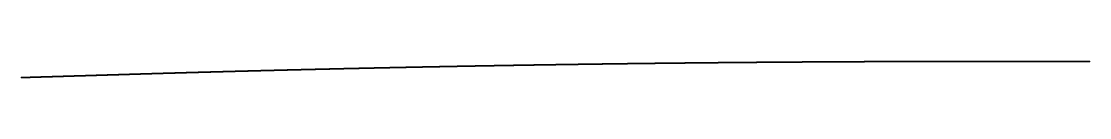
# Model space of a CAD drawing. Header units: metres. Extents: x 0 to 360, y -1 to 0.
# Drawn here: x 0 to 22.5, y 0 to 0.34 of the extents above; entities that cross this region are included whole.
import ezdxf

# ---------------------------------------------------------------- set-up
doc = ezdxf.new("R2010")
doc.units = ezdxf.units.M

msp = doc.modelspace()

# ---------------------------------------------------------------- linework, layer by layer
for p in [(8.574, 0.225), (8.584, 0.225), (8.594, 0.225), (8.604, 0.226), (8.614, 0.226), (8.624, 0.226), (8.634, 0.226), (8.644, 0.226), (8.654, 0.227), (8.664, 0.227), (8.674, 0.227), (8.684, 0.227), (8.694, 0.227), (8.704, 0.228), (8.714, 0.228), (8.724, 0.228), (8.734, 0.228), (8.744, 0.228), (8.754, 0.229), (8.764, 0.229), (8.774, 0.229), (8.784, 0.229), (8.794, 0.229), (8.804, 0.229), (8.814, 0.23), (8.824, 0.23), (8.834, 0.23), (8.844, 0.23), (8.854, 0.23), (8.864, 0.231), (8.874, 0.231), (8.884, 0.231), (8.894, 0.231), (8.904, 0.231), (8.914, 0.232), (8.924, 0.232), (8.934, 0.232), (8.944, 0.232), (8.954, 0.232), (8.964, 0.233), (8.974, 0.233), (8.984, 0.233), (8.994, 0.233), (9.004, 0.233), (9.014, 0.233), (9.024, 0.234), (9.034, 0.234), (9.044, 0.234), (9.054, 0.234), (9.064, 0.234), (9.074, 0.235), (9.084, 0.235), (9.094, 0.235), (9.104, 0.235), (9.114, 0.235), (9.124, 0.236), (9.134, 0.236), (9.144, 0.236), (9.154, 0.236), (9.164, 0.236), (9.174, 0.236), (9.184, 0.237), (9.194, 0.237), (9.204, 0.237), (9.214, 0.237), (9.224, 0.237), (9.234, 0.238), (9.244, 0.238), (9.254, 0.238), (9.264, 0.238), (9.274, 0.238), (9.284, 0.238), (9.294, 0.239), (9.304, 0.239), (9.314, 0.239), (9.324, 0.239), (9.334, 0.239), (9.344, 0.24), (9.354, 0.24), (9.364, 0.24), (9.374, 0.24), (9.384, 0.24), (9.393, 0.24), (9.403, 0.241), (9.413, 0.241), (9.423, 0.241), (9.433, 0.241), (9.443, 0.241), (9.453, 0.242), (9.463, 0.242), (9.473, 0.242), (9.483, 0.242), (9.493, 0.242), (9.503, 0.242), (9.513, 0.243), (9.523, 0.243), (9.533, 0.243), (9.543, 0.243), (9.553, 0.243), (9.563, 0.244), (9.573, 0.244), (9.583, 0.244), (9.593, 0.244), (9.603, 0.244), (9.613, 0.244), (9.623, 0.245), (9.633, 0.245), (9.643, 0.245), (9.653, 0.245), (9.663, 0.245), (9.673, 0.246), (9.683, 0.246), (9.693, 0.246), (9.703, 0.246), (9.713, 0.246), (9.723, 0.246), (9.733, 0.247), (9.743, 0.247), (9.753, 0.247), (9.763, 0.247), (9.773, 0.247), (9.783, 0.247), (9.793, 0.248), (9.803, 0.248), (9.813, 0.248), (9.823, 0.248), (9.833, 0.248), (9.843, 0.249), (9.853, 0.249), (9.863, 0.249), (9.873, 0.249), (9.883, 0.249), (9.893, 0.249), (9.903, 0.25), (9.913, 0.25), (9.923, 0.25), (9.933, 0.25), (9.943, 0.25), (9.953, 0.25), (9.963, 0.251), (9.973, 0.251), (9.983, 0.251), (9.993, 0.251), (10.003, 0.251), (10.013, 0.251), (10.023, 0.252), (10.033, 0.252), (10.043, 0.252), (10.053, 0.252), (10.063, 0.252), (10.073, 0.252), (10.083, 0.253), (10.093, 0.253), (10.103, 0.253), (10.113, 0.253), (10.123, 0.253), (10.133, 0.254), (10.143, 0.254), (10.153, 0.254), (10.163, 0.254), (10.173, 0.254), (10.183, 0.254), (10.193, 0.255), (10.203, 0.255), (10.213, 0.255), (10.223, 0.255), (10.233, 0.255), (10.243, 0.255), (10.253, 0.256), (10.263, 0.256), (10.273, 0.256), (10.283, 0.256), (10.293, 0.256), (10.303, 0.256), (10.313, 0.257), (10.323, 0.257), (10.333, 0.257), (10.343, 0.257), (10.353, 0.257), (10.363, 0.257), (10.373, 0.258), (10.383, 0.258), (10.393, 0.258), (10.403, 0.258), (10.413, 0.258), (10.423, 0.258), (10.433, 0.259), (10.443, 0.259), (10.453, 0.259), (10.463, 0.259), (10.473, 0.259), (10.483, 0.259), (10.493, 0.26), (10.503, 0.26), (10.513, 0.26), (10.523, 0.26), (10.533, 0.26), (10.543, 0.26), (10.553, 0.26), (10.563, 0.261), (10.573, 0.261), (10.583, 0.261), (10.593, 0.261), (10.603, 0.261), (10.613, 0.261), (10.623, 0.262), (10.633, 0.262), (10.643, 0.262), (10.653, 0.262), (10.663, 0.262), (10.672, 0.262), (10.682, 0.263), (10.692, 0.263), (10.702, 0.263), (10.712, 0.263), (10.722, 0.263), (10.732, 0.263), (10.742, 0.264), (10.752, 0.264), (10.762, 0.264), (10.772, 0.264), (10.782, 0.264), (10.792, 0.264), (10.802, 0.265), (10.812, 0.265), (10.822, 0.265), (10.832, 0.265), (10.842, 0.265), (10.852, 0.265), (10.862, 0.265), (10.872, 0.266), (10.882, 0.266), (10.892, 0.266), (10.902, 0.266), (10.912, 0.266), (10.922, 0.266), (10.932, 0.267), (10.942, 0.267), (10.952, 0.267), (10.962, 0.267), (10.972, 0.267), (10.982, 0.267), (10.992, 0.267), (11.002, 0.268), (11.012, 0.268), (11.022, 0.268), (11.032, 0.268), (11.042, 0.268), (11.052, 0.268), (11.062, 0.269), (11.072, 0.269), (11.082, 0.269), (11.092, 0.269), (11.102, 0.269), (11.112, 0.269), (11.122, 0.269), (11.132, 0.27), (11.142, 0.27), (11.152, 0.27), (11.162, 0.27), (11.172, 0.27), (11.182, 0.27), (11.192, 0.271), (11.202, 0.271), (11.212, 0.271), (11.222, 0.271), (11.232, 0.271), (11.242, 0.271), (11.252, 0.271), (11.262, 0.272), (11.272, 0.272), (11.282, 0.272), (11.292, 0.272), (11.302, 0.272), (11.312, 0.272), (11.322, 0.273), (11.332, 0.273), (11.342, 0.273), (11.352, 0.273), (11.362, 0.273), (11.372, 0.273), (11.382, 0.273), (11.392, 0.274), (11.402, 0.274), (11.412, 0.274), (11.422, 0.274), (11.432, 0.274), (11.442, 0.274), (11.452, 0.274), (11.462, 0.275), (11.472, 0.275), (11.482, 0.275), (11.492, 0.275), (11.502, 0.275), (11.512, 0.275), (11.522, 0.275), (11.532, 0.276), (11.542, 0.276), (11.552, 0.276), (11.562, 0.276), (11.572, 0.276), (11.582, 0.276), (11.592, 0.277), (11.602, 0.277), (11.612, 0.277), (11.622, 0.277), (11.632, 0.277), (11.642, 0.277), (11.652, 0.277), (11.662, 0.278), (11.672, 0.278), (11.682, 0.278), (11.692, 0.278), (11.702, 0.278), (11.712, 0.278), (11.722, 0.278), (11.732, 0.279), (11.742, 0.279), (11.752, 0.279), (11.762, 0.279), (11.772, 0.279), (11.782, 0.279), (11.792, 0.279), (11.802, 0.28), (11.812, 0.28), (11.822, 0.28), (11.832, 0.28), (11.842, 0.28), (11.852, 0.28), (11.862, 0.28), (11.872, 0.281), (11.882, 0.281), (11.892, 0.281), (11.902, 0.281), (11.912, 0.281), (11.922, 0.281), (11.932, 0.281), (11.942, 0.282), (11.952, 0.282), (11.962, 0.282), (11.972, 0.282), (11.982, 0.282), (11.992, 0.282), (12.002, 0.282), (12.012, 0.282), (12.022, 0.283), (12.032, 0.283), (12.042, 0.283), (12.052, 0.283), (12.062, 0.283), (12.072, 0.283), (12.082, 0.283), (12.092, 0.284), (12.102, 0.284), (12.112, 0.284), (12.122, 0.284), (12.132, 0.284), (12.142, 0.284), (12.152, 0.284), (12.162, 0.285), (12.172, 0.285), (12.182, 0.285), (12.192, 0.285), (12.202, 0.285), (12.212, 0.285), (12.222, 0.285), (12.232, 0.285), (12.242, 0.286), (12.252, 0.286), (12.262, 0.286), (12.271, 0.286), (12.281, 0.286), (12.291, 0.286), (12.301, 0.286), (12.311, 0.287), (12.321, 0.287), (12.331, 0.287), (12.341, 0.287), (12.351, 0.287), (12.361, 0.287), (12.371, 0.287), (12.381, 0.287), (12.391, 0.288), (12.401, 0.288), (12.411, 0.288), (12.421, 0.288), (12.431, 0.288), (12.441, 0.288), (12.451, 0.288), (12.461, 0.289), (12.471, 0.289), (12.481, 0.289), (12.491, 0.289), (12.501, 0.289), (12.511, 0.289), (12.521, 0.289), (12.531, 0.289), (12.541, 0.29), (12.551, 0.29), (12.561, 0.29), (12.571, 0.29), (12.581, 0.29), (12.591, 0.29), (12.601, 0.29), (12.611, 0.29), (12.621, 0.291), (12.631, 0.291), (12.641, 0.291), (12.651, 0.291), (12.661, 0.291), (12.671, 0.291), (12.681, 0.291), (12.691, 0.292), (12.701, 0.292), (12.711, 0.292), (12.721, 0.292), (12.731, 0.292), (12.741, 0.292), (12.751, 0.292), (12.761, 0.292), (12.771, 0.293), (12.781, 0.293), (12.791, 0.293), (12.801, 0.293), (12.811, 0.293), (12.821, 0.293), (12.831, 0.293), (12.841, 0.293), (12.851, 0.294), (12.861, 0.294), (12.871, 0.294), (12.881, 0.294), (12.891, 0.294), (12.901, 0.294), (12.911, 0.294), (12.921, 0.294), (12.931, 0.295), (12.941, 0.295), (12.951, 0.295), (12.961, 0.295), (12.971, 0.295), (12.981, 0.295), (12.991, 0.295), (13.001, 0.295), (13.011, 0.295), (13.021, 0.296), (13.031, 0.296), (13.041, 0.296), (13.051, 0.296), (13.061, 0.296), (13.071, 0.296), (13.081, 0.296), (13.091, 0.296), (13.101, 0.297), (13.111, 0.297), (13.121, 0.297), (13.131, 0.297), (13.141, 0.297), (13.151, 0.297), (13.161, 0.297), (13.171, 0.297), (13.181, 0.298), (13.191, 0.298), (13.201, 0.298), (13.211, 0.298), (13.221, 0.298), (13.231, 0.298), (13.241, 0.298), (13.251, 0.298), (13.261, 0.298), (13.271, 0.299), (13.281, 0.299), (13.291, 0.299), (13.301, 0.299), (13.311, 0.299), (13.321, 0.299), (13.331, 0.299), (13.341, 0.299), (13.351, 0.3), (13.361, 0.3), (13.371, 0.3), (13.381, 0.3), (13.391, 0.3), (13.401, 0.3), (13.411, 0.3), (13.421, 0.3), (13.431, 0.3), (13.441, 0.301), (13.451, 0.301), (13.461, 0.301), (13.471, 0.301), (13.481, 0.301), (13.491, 0.301), (13.501, 0.301), (13.511, 0.301), (13.521, 0.301), (13.531, 0.302), (13.541, 0.302), (13.551, 0.302), (13.561, 0.302), (13.571, 0.302), (13.581, 0.302), (13.591, 0.302), (13.601, 0.302), (13.611, 0.302), (13.621, 0.303), (13.631, 0.303), (13.641, 0.303), (13.651, 0.303), (13.661, 0.303), (13.671, 0.303), (13.681, 0.303), (13.691, 0.303), (13.701, 0.303), (13.711, 0.304), (13.721, 0.304), (13.731, 0.304), (13.741, 0.304), (13.751, 0.304), (13.761, 0.304), (13.771, 0.304), (13.781, 0.304), (13.791, 0.304), (13.801, 0.305), (13.811, 0.305), (13.821, 0.305), (13.831, 0.305), (13.841, 0.305), (13.851, 0.305), (13.861, 0.305), (13.871, 0.305), (13.881, 0.305), (13.891, 0.306), (13.901, 0.306), (13.911, 0.306), (13.921, 0.306), (13.931, 0.306), (13.941, 0.306), (13.951, 0.306), (13.961, 0.306), (13.971, 0.306), (13.981, 0.307), (13.991, 0.307), (14.001, 0.307), (14.011, 0.307), (14.021, 0.307), (14.031, 0.307), (14.041, 0.307), (14.051, 0.307), (14.061, 0.307), (14.071, 0.307), (14.081, 0.308), (14.091, 0.308), (14.101, 0.308), (14.111, 0.308), (14.121, 0.308), (14.131, 0.308), (14.141, 0.308), (14.151, 0.308), (14.161, 0.308), (14.171, 0.308), (14.181, 0.309), (14.191, 0.309), (14.201, 0.309), (14.211, 0.309), (14.221, 0.309), (14.231, 0.309), (14.241, 0.309), (14.251, 0.309), (14.261, 0.309), (14.271, 0.31), (14.281, 0.31), (14.291, 0.31), (14.301, 0.31), (14.311, 0.31), (14.321, 0.31), (14.331, 0.31), (14.341, 0.31), (14.351, 0.31), (14.361, 0.31), (14.371, 0.311), (14.381, 0.311), (14.391, 0.311), (14.401, 0.311), (14.411, 0.311), (14.421, 0.311), (14.43, 0.311), (14.44, 0.311), (14.45, 0.311), (14.46, 0.311), (14.47, 0.311), (14.48, 0.312), (14.49, 0.312), (14.5, 0.312), (14.51, 0.312), (14.52, 0.312), (14.53, 0.312), (14.54, 0.312), (14.55, 0.312), (14.56, 0.312), (14.57, 0.312), (14.58, 0.313), (14.59, 0.313), (14.6, 0.313), (14.61, 0.313), (14.62, 0.313), (14.63, 0.313), (14.64, 0.313), (14.65, 0.313), (14.66, 0.313), (14.67, 0.313), (14.68, 0.314), (14.69, 0.314), (14.7, 0.314), (14.71, 0.314), (14.72, 0.314), (14.73, 0.314), (14.74, 0.314), (14.75, 0.314), (14.76, 0.314), (14.77, 0.314), (14.78, 0.314), (14.79, 0.315), (14.8, 0.315), (14.81, 0.315), (14.82, 0.315), (14.83, 0.315), (14.84, 0.315), (14.85, 0.315), (14.86, 0.315), (14.87, 0.315), (14.88, 0.315), (14.89, 0.315), (14.9, 0.316), (14.91, 0.316), (14.92, 0.316), (14.93, 0.316), (14.94, 0.316), (14.95, 0.316), (14.96, 0.316), (14.97, 0.316), (14.98, 0.316), (14.99, 0.316), (15, 0.316), (15.01, 0.317), (15.02, 0.317), (15.03, 0.317), (15.04, 0.317), (15.05, 0.317), (15.06, 0.317), (15.07, 0.317), (15.08, 0.317), (15.09, 0.317), (15.1, 0.317), (15.11, 0.317), (15.12, 0.317), (15.13, 0.318), (15.14, 0.318), (15.15, 0.318), (15.16, 0.318), (15.17, 0.318), (15.18, 0.318), (15.19, 0.318), (15.2, 0.318), (15.21, 0.318), (15.22, 0.318), (15.23, 0.318), (15.24, 0.319), (15.25, 0.319), (15.26, 0.319), (15.27, 0.319), (15.28, 0.319), (15.29, 0.319), (15.3, 0.319), (15.31, 0.319), (15.32, 0.319), (15.33, 0.319), (15.34, 0.319), (15.35, 0.319), (15.36, 0.32), (15.37, 0.32), (15.38, 0.32), (15.39, 0.32), (15.4, 0.32), (15.41, 0.32), (15.42, 0.32), (15.43, 0.32), (15.44, 0.32), (15.45, 0.32), (15.46, 0.32), (15.47, 0.32), (15.48, 0.32), (15.49, 0.321), (15.5, 0.321), (15.51, 0.321), (15.52, 0.321), (15.53, 0.321), (15.54, 0.321), (15.55, 0.321), (15.56, 0.321), (15.57, 0.321), (15.58, 0.321), (15.59, 0.321), (15.6, 0.321), (15.61, 0.322), (15.62, 0.322), (15.63, 0.322), (15.64, 0.322), (15.65, 0.322), (15.66, 0.322), (15.67, 0.322), (15.68, 0.322), (15.69, 0.322), (15.7, 0.322), (15.71, 0.322), (15.72, 0.322), (15.73, 0.322), (15.74, 0.323), (15.75, 0.323), (15.76, 0.323), (15.77, 0.323), (15.78, 0.323), (15.79, 0.323), (15.8, 0.323), (15.81, 0.323), (15.82, 0.323), (15.83, 0.323), (15.84, 0.323), (15.85, 0.323), (15.86, 0.323), (15.87, 0.324), (15.88, 0.324), (15.89, 0.324), (15.9, 0.324), (15.91, 0.324), (15.92, 0.324), (15.93, 0.324), (15.94, 0.324), (15.95, 0.324), (15.96, 0.324), (15.97, 0.324), (15.98, 0.324), (15.99, 0.324), (16, 0.324), (16.01, 0.325), (16.02, 0.325), (16.03, 0.325), (16.04, 0.325), (16.05, 0.325), (16.06, 0.325), (16.07, 0.325), (16.08, 0.325), (16.09, 0.325), (16.1, 0.325), (16.11, 0.325), (16.12, 0.325), (16.13, 0.325), (16.14, 0.325), (16.15, 0.326), (16.16, 0.326), (16.17, 0.326), (16.18, 0.326), (16.19, 0.326), (16.2, 0.326), (16.21, 0.326), (16.22, 0.326), (16.23, 0.326), (16.24, 0.326), (16.25, 0.326), (16.26, 0.326), (16.27, 0.326), (16.28, 0.326), (16.29, 0.326), (16.3, 0.327), (16.31, 0.327), (16.32, 0.327), (16.33, 0.327), (16.34, 0.327), (16.35, 0.327), (16.36, 0.327), (16.37, 0.327), (16.38, 0.327), (16.39, 0.327), (16.4, 0.327), (16.41, 0.327), (16.42, 0.327), (16.43, 0.327), (16.44, 0.327), (16.45, 0.328), (16.46, 0.328), (16.47, 0.328), (16.48, 0.328), (16.49, 0.328), (16.5, 0.328), (16.51, 0.328), (16.52, 0.328), (16.53, 0.328), (16.54, 0.328), (16.55, 0.328), (16.56, 0.328), (16.57, 0.328), (16.58, 0.328), (16.59, 0.328), (16.6, 0.328), (16.61, 0.329), (16.62, 0.329), (16.63, 0.329), (16.64, 0.329), (16.65, 0.329), (16.66, 0.329), (16.67, 0.329), (16.68, 0.329), (16.69, 0.329), (16.7, 0.329), (16.71, 0.329), (16.72, 0.329), (16.73, 0.329), (16.74, 0.329), (16.75, 0.329), (16.76, 0.329), (16.77, 0.33), (16.78, 0.33), (16.79, 0.33), (16.8, 0.33), (16.81, 0.33), (16.82, 0.33), (16.83, 0.33), (16.84, 0.33), (16.85, 0.33), (16.86, 0.33), (16.87, 0.33), (16.88, 0.33), (16.89, 0.33), (16.9, 0.33), (16.91, 0.33), (16.92, 0.33), (16.93, 0.33), (16.94, 0.33), (16.95, 0.331), (16.96, 0.331), (16.97, 0.331), (16.98, 0.331), (16.99, 0.331), (17, 0.331), (17.01, 0.331), (17.02, 0.331), (17.03, 0.331), (17.04, 0.331), (17.05, 0.331), (17.06, 0.331), (17.07, 0.331), (17.08, 0.331), (17.09, 0.331), (17.1, 0.331), (17.11, 0.331), (17.12, 0.331), (17.13, 0.332), (17.14, 0.332), (17.15, 0.332), (17.16, 0.332), (17.17, 0.332), (17.18, 0.332), (17.19, 0.332), (17.2, 0.332), (17.21, 0.332), (17.22, 0.332), (17.23, 0.332), (17.24, 0.332), (17.25, 0.332), (17.26, 0.332), (17.27, 0.332), (17.28, 0.332), (17.29, 0.332), (17.3, 0.332), (17.31, 0.332), (17.32, 0.333), (17.33, 0.333), (17.34, 0.333), (17.35, 0.333), (17.36, 0.333), (17.37, 0.333), (17.38, 0.333), (17.39, 0.333), (17.4, 0.333), (17.41, 0.333), (17.42, 0.333), (17.43, 0.333), (17.44, 0.333), (17.45, 0.333), (17.46, 0.333), (17.47, 0.333), (17.48, 0.333), (17.49, 0.333), (17.5, 0.333), (17.51, 0.333), (17.52, 0.333), (17.53, 0.334), (17.54, 0.334), (17.55, 0.334), (17.56, 0.334), (17.57, 0.334), (17.58, 0.334), (17.59, 0.334), (17.6, 0.334), (17.61, 0.334), (17.62, 0.334), (17.63, 0.334), (17.64, 0.334), (17.65, 0.334), (17.66, 0.334), (17.67, 0.334), (17.68, 0.334), (17.69, 0.334), (17.7, 0.334), (17.71, 0.334), (17.72, 0.334), (17.73, 0.334), (17.74, 0.334), (17.75, 0.334), (17.76, 0.335), (17.77, 0.335), (17.78, 0.335), (17.79, 0.335), (17.8, 0.335), (17.81, 0.335), (17.82, 0.335), (17.83, 0.335), (17.84, 0.335), (17.849, 0.335), (17.859, 0.335), (17.869, 0.335), (17.879, 0.335), (17.889, 0.335), (17.899, 0.335), (17.909, 0.335), (17.919, 0.335), (17.929, 0.335), (17.939, 0.335), (17.949, 0.335), (17.959, 0.335), (17.969, 0.335), (17.979, 0.335), (17.989, 0.335), (17.999, 0.336), (18.009, 0.336), (18.019, 0.336), (18.029, 0.336), (18.039, 0.336), (18.049, 0.336), (18.059, 0.336), (18.069, 0.336), (18.079, 0.336), (18.089, 0.336), (18.099, 0.336), (18.109, 0.336), (18.119, 0.336), (18.129, 0.336), (18.139, 0.336), (18.149, 0.336), (18.159, 0.336), (18.169, 0.336), (18.179, 0.336), (18.189, 0.336), (18.199, 0.336), (18.209, 0.336), (18.219, 0.336), (18.229, 0.336), (18.239, 0.336), (18.249, 0.336), (18.259, 0.336), (18.269, 0.336), (18.279, 0.337), (18.289, 0.337), (18.299, 0.337), (18.309, 0.337), (18.319, 0.337), (18.329, 0.337), (18.339, 0.337), (18.349, 0.337), (18.359, 0.337), (18.369, 0.337), (18.379, 0.337), (18.389, 0.337), (18.399, 0.337), (18.409, 0.337), (18.419, 0.337), (18.429, 0.337), (18.439, 0.337), (18.449, 0.337), (18.459, 0.337), (18.469, 0.337), (18.479, 0.337), (18.489, 0.337), (18.499, 0.337), (18.509, 0.337), (18.519, 0.337), (18.529, 0.337), (18.539, 0.337), (18.549, 0.337), (18.559, 0.337), (18.569, 0.337), (18.579, 0.337), (18.589, 0.338), (18.599, 0.338), (18.609, 0.338), (18.619, 0.338), (18.629, 0.338), (18.639, 0.338), (18.649, 0.338), (18.659, 0.338), (18.669, 0.338), (18.679, 0.338), (18.689, 0.338), (18.699, 0.338), (18.709, 0.338), (18.719, 0.338), (18.729, 0.338), (18.739, 0.338), (18.749, 0.338), (18.759, 0.338), (18.769, 0.338), (18.779, 0.338), (18.789, 0.338), (18.799, 0.338), (18.809, 0.338), (18.819, 0.338), (18.829, 0.338), (18.839, 0.338), (18.849, 0.338), (18.859, 0.338), (18.869, 0.338), (18.879, 0.338), (18.889, 0.338), (18.899, 0.338), (18.909, 0.338), (18.919, 0.338), (18.929, 0.338), (18.939, 0.338), (18.949, 0.338), (18.959, 0.338), (18.969, 0.338), (18.979, 0.339), (18.989, 0.339), (18.999, 0.339), (19.009, 0.339), (19.019, 0.339), (19.029, 0.339), (19.039, 0.339), (19.049, 0.339), (19.059, 0.339), (19.069, 0.339), (19.079, 0.339), (19.089, 0.339), (19.099, 0.339), (19.109, 0.339), (19.119, 0.339), (19.129, 0.339), (19.139, 0.339), (19.149, 0.339), (19.159, 0.339), (19.169, 0.339), (19.179, 0.339), (19.189, 0.339), (19.199, 0.339), (19.209, 0.339), (19.219, 0.339), (19.229, 0.339), (19.239, 0.339), (19.249, 0.339), (19.259, 0.339), (19.269, 0.339), (19.279, 0.339), (19.289, 0.339), (19.299, 0.339), (19.309, 0.339), (19.319, 0.339), (19.329, 0.339), (19.339, 0.339), (19.349, 0.339), (19.359, 0.339), (19.369, 0.339), (19.379, 0.339), (19.389, 0.339), (19.399, 0.339), (19.409, 0.339), (19.419, 0.339), (19.429, 0.339), (19.439, 0.339), (19.449, 0.339), (19.459, 0.339), (19.469, 0.339), (19.479, 0.339), (19.489, 0.339), (19.499, 0.339), (19.509, 0.339), (19.519, 0.339), (19.529, 0.339), (19.539, 0.339), (19.549, 0.34), (19.559, 0.34), (19.569, 0.34), (19.579, 0.34), (19.589, 0.34), (19.599, 0.34), (19.609, 0.34), (19.619, 0.34), (19.629, 0.34), (19.639, 0.34), (19.649, 0.34), (19.659, 0.34), (19.669, 0.34), (19.679, 0.34), (19.689, 0.34), (19.699, 0.34), (19.709, 0.34), (19.719, 0.34), (19.729, 0.34), (19.739, 0.34), (19.749, 0.34), (19.759, 0.34), (19.769, 0.34), (19.779, 0.34), (19.789, 0.34), (19.799, 0.34), (19.809, 0.34), (19.819, 0.34), (19.829, 0.34), (19.839, 0.34), (19.849, 0.34), (19.859, 0.34), (19.869, 0.34), (19.879, 0.34), (19.889, 0.34), (19.899, 0.34), (19.909, 0.34), (19.919, 0.34), (19.929, 0.34), (19.939, 0.34), (19.949, 0.34), (19.959, 0.34), (19.969, 0.34), (19.979, 0.34), (19.989, 0.34), (19.999, 0.34), (20.009, 0.34), (20.019, 0.34), (20.029, 0.34), (20.039, 0.34), (20.049, 0.34), (20.059, 0.34), (20.069, 0.34), (20.079, 0.34), (20.089, 0.34), (20.099, 0.34), (20.109, 0.34), (20.119, 0.34), (20.129, 0.34), (20.139, 0.34), (20.149, 0.34), (20.159, 0.34), (20.169, 0.34), (20.179, 0.34), (20.189, 0.34), (20.199, 0.34), (20.209, 0.34), (20.219, 0.34), (20.229, 0.34), (20.239, 0.34), (20.249, 0.34), (20.259, 0.34), (20.269, 0.34), (20.279, 0.34), (20.289, 0.34), (20.299, 0.34), (20.309, 0.34), (20.319, 0.34), (20.319, 0.34), (20.329, 0.34), (20.339, 0.34), (20.349, 0.34), (20.359, 0.34), (20.369, 0.34), (20.379, 0.34), (20.389, 0.34), (20.399, 0.34), (20.409, 0.34), (20.419, 0.34), (20.429, 0.34), (20.439, 0.34), (20.449, 0.34), (20.459, 0.34), (20.469, 0.34), (20.479, 0.34), (20.489, 0.34), (20.499, 0.34), (20.509, 0.34), (20.519, 0.34), (20.529, 0.34), (20.539, 0.34), (20.549, 0.34), (20.559, 0.34), (20.569, 0.34), (20.579, 0.34), (20.589, 0.34), (20.599, 0.34), (20.609, 0.34), (20.619, 0.34), (20.629, 0.34), (20.639, 0.34), (20.649, 0.34), (20.659, 0.34), (20.669, 0.34), (20.679, 0.34), (20.689, 0.34), (20.699, 0.34), (20.709, 0.34), (20.719, 0.34), (20.729, 0.34), (20.739, 0.34), (20.749, 0.34), (20.759, 0.34), (20.769, 0.34), (20.779, 0.34), (20.789, 0.34), (20.799, 0.34), (20.809, 0.34), (20.819, 0.34), (20.829, 0.34), (20.839, 0.34), (20.849, 0.34), (20.859, 0.34), (20.869, 0.34), (20.879, 0.34), (20.889, 0.34), (20.899, 0.34), (20.909, 0.34), (20.919, 0.34), (20.929, 0.34), (20.939, 0.34), (20.949, 0.34), (20.959, 0.34), (20.969, 0.34), (20.979, 0.34), (20.989, 0.34), (20.999, 0.34), (21.009, 0.34), (21.019, 0.34), (21.029, 0.34), (21.039, 0.34), (21.049, 0.34), (21.059, 0.34), (21.069, 0.34), (21.079, 0.34), (21.089, 0.34), (21.099, 0.34), (21.109, 0.34), (21.119, 0.34), (21.129, 0.34), (21.139, 0.34), (21.149, 0.34), (21.159, 0.34), (21.169, 0.34), (21.179, 0.34), (21.189, 0.34), (21.199, 0.34), (21.209, 0.34), (21.219, 0.34), (21.229, 0.34), (21.239, 0.34), (21.249, 0.34), (21.259, 0.34), (21.269, 0.34), (21.279, 0.34), (21.289, 0.34), (21.299, 0.34), (21.309, 0.34), (21.319, 0.34), (21.329, 0.34), (21.339, 0.34), (21.349, 0.34), (21.359, 0.34), (21.369, 0.34), (21.379, 0.34), (21.389, 0.34), (21.399, 0.34), (21.409, 0.34), (21.419, 0.34), (21.429, 0.34), (21.439, 0.34), (21.449, 0.34), (21.459, 0.34), (21.469, 0.34), (21.479, 0.34), (21.489, 0.34), (21.499, 0.34), (21.509, 0.34), (21.519, 0.34), (21.529, 0.34), (21.539, 0.34), (21.549, 0.34), (21.559, 0.34), (21.569, 0.34), (21.579, 0.34), (21.589, 0.34), (21.599, 0.34), (21.609, 0.34), (21.619, 0.34), (21.629, 0.34), (21.639, 0.34), (21.649, 0.34), (21.659, 0.34), (21.669, 0.34), (21.679, 0.34), (21.689, 0.34), (21.699, 0.34), (21.709, 0.34), (21.719, 0.34), (21.729, 0.34), (21.739, 0.34), (21.749, 0.34), (21.759, 0.34), (21.769, 0.34), (21.779, 0.34), (21.789, 0.34), (21.799, 0.34), (21.809, 0.34), (21.819, 0.34), (21.829, 0.34), (21.839, 0.34), (21.849, 0.34), (21.859, 0.34), (21.869, 0.34), (21.879, 0.34), (21.889, 0.34), (21.899, 0.34), (21.909, 0.34), (21.919, 0.34), (21.929, 0.34), (21.939, 0.34), (21.949, 0.34), (21.959, 0.34), (21.969, 0.34), (21.979, 0.34), (21.989, 0.34), (21.999, 0.34), (22.009, 0.34), (22.019, 0.34), (22.029, 0.34), (22.039, 0.34), (22.049, 0.34), (22.059, 0.34), (22.069, 0.34), (22.079, 0.34), (22.089, 0.34), (22.099, 0.34), (22.109, 0.34), (22.119, 0.34), (22.129, 0.34), (22.139, 0.34), (22.149, 0.34), (22.159, 0.34), (22.169, 0.34), (22.179, 0.34), (22.189, 0.34), (22.199, 0.34), (22.209, 0.34), (22.219, 0.34), (22.229, 0.34), (22.239, 0.34), (22.249, 0.34), (22.259, 0.34), (22.269, 0.34), (22.279, 0.34), (22.289, 0.34), (22.299, 0.34), (22.309, 0.34), (22.319, 0.34), (22.329, 0.34), (22.339, 0.34), (22.349, 0.34), (22.359, 0.34), (22.369, 0.34), (22.379, 0.34), (22.389, 0.34), (22.399, 0.34), (22.409, 0.34), (22.419, 0.34), (22.429, 0.34), (22.439, 0.34), (22.449, 0.34), (22.459, 0.34), (22.469, 0.34), (22.479, 0.34), (22.489, 0.34), (22.499, 0.34), (0, 0), (0.01, 0), (0.02, 0.001), (0.03, 0.001), (0.04, 0.001), (0.05, 0.001), (0.06, 0.002), (0.07, 0.002), (0.08, 0.002), (0.09, 0.003), (0.1, 0.003), (0.11, 0.003), (0.12, 0.004), (0.13, 0.004), (0.14, 0.004), (0.15, 0.004), (0.16, 0.005), (0.17, 0.005), (0.179, 0.005), (0.189, 0.006), (0.199, 0.006), (0.209, 0.006), (0.219, 0.007), (0.229, 0.007), (0.239, 0.007), (0.249, 0.007), (0.259, 0.008), (0.269, 0.008), (0.279, 0.008), (0.289, 0.009), (0.299, 0.009), (0.309, 0.009), (0.319, 0.01), (0.329, 0.01), (0.339, 0.01), (0.349, 0.01), (0.359, 0.011), (0.369, 0.011), (0.379, 0.011), (0.389, 0.012), (0.399, 0.012), (0.409, 0.012), (0.419, 0.013), (0.429, 0.013), (0.439, 0.013), (0.449, 0.013), (0.459, 0.014), (0.469, 0.014), (0.479, 0.014), (0.489, 0.015), (0.499, 0.015), (0.509, 0.015), (0.518, 0.016), (0.528, 0.016), (0.538, 0.016), (0.548, 0.016), (0.558, 0.017), (0.568, 0.017), (0.578, 0.017), (0.588, 0.018), (0.598, 0.018), (0.608, 0.018), (0.618, 0.019), (0.628, 0.019), (0.638, 0.019), (0.648, 0.019), (0.658, 0.02), (0.668, 0.02), (0.678, 0.02), (0.688, 0.021), (0.698, 0.021), (0.708, 0.021), (0.718, 0.022), (0.728, 0.022), (0.738, 0.022), (0.748, 0.022), (0.758, 0.023), (0.768, 0.023), (0.778, 0.023), (0.788, 0.024), (0.798, 0.024), (0.808, 0.024), (0.818, 0.025), (0.828, 0.025), (0.838, 0.025), (0.848, 0.025), (0.857, 0.026), (0.867, 0.026), (0.877, 0.026), (0.887, 0.027), (0.897, 0.027), (0.907, 0.027), (0.917, 0.028), (0.927, 0.028), (0.937, 0.028), (0.947, 0.028), (0.957, 0.029), (0.967, 0.029), (0.977, 0.029), (0.987, 0.03), (0.997, 0.03), (1.007, 0.03), (1.017, 0.031), (1.027, 0.031), (1.037, 0.031), (1.047, 0.031), (1.057, 0.032), (1.067, 0.032), (1.077, 0.032), (1.087, 0.033), (1.097, 0.033), (1.107, 0.033), (1.117, 0.034), (1.127, 0.034), (1.137, 0.034), (1.147, 0.034), (1.157, 0.035), (1.167, 0.035), (1.177, 0.035), (1.187, 0.036), (1.197, 0.036), (1.206, 0.036), (1.216, 0.037), (1.226, 0.037), (1.236, 0.037), (1.246, 0.037), (1.256, 0.038), (1.266, 0.038), (1.276, 0.038), (1.286, 0.039), (1.296, 0.039), (1.306, 0.039), (1.316, 0.04), (1.326, 0.04), (1.336, 0.04), (1.346, 0.04), (1.356, 0.041), (1.366, 0.041), (1.376, 0.041), (1.386, 0.042), (1.396, 0.042), (1.406, 0.042), (1.416, 0.043), (1.426, 0.043), (1.436, 0.043), (1.446, 0.043), (1.456, 0.044), (1.466, 0.044), (1.476, 0.044), (1.486, 0.045), (1.496, 0.045), (1.506, 0.045), (1.516, 0.046), (1.526, 0.046), (1.536, 0.046), (1.545, 0.046), (1.555, 0.047), (1.565, 0.047), (1.575, 0.047), (1.585, 0.048), (1.595, 0.048), (1.605, 0.048), (1.615, 0.049), (1.625, 0.049), (1.635, 0.049), (1.645, 0.049), (1.655, 0.05), (1.665, 0.05), (1.675, 0.05), (1.685, 0.051), (1.695, 0.051), (1.705, 0.051), (1.715, 0.052), (1.725, 0.052), (1.735, 0.052), (1.745, 0.052), (1.755, 0.053), (1.765, 0.053), (1.775, 0.053), (1.785, 0.054), (1.795, 0.054), (1.805, 0.054), (1.815, 0.055), (1.825, 0.055), (1.835, 0.055), (1.845, 0.055), (1.855, 0.056), (1.865, 0.056), (1.875, 0.056), (1.884, 0.057), (1.894, 0.057), (1.904, 0.057), (1.914, 0.058), (1.924, 0.058), (1.934, 0.058), (1.944, 0.058), (1.954, 0.059), (1.964, 0.059), (1.974, 0.059), (1.984, 0.06), (1.994, 0.06), (2.004, 0.06), (2.014, 0.061), (2.024, 0.061), (2.034, 0.061), (2.044, 0.061), (2.054, 0.062), (2.064, 0.062), (2.074, 0.062), (2.084, 0.063), (2.094, 0.063), (2.104, 0.063), (2.114, 0.064), (2.124, 0.064), (2.134, 0.064), (2.144, 0.064), (2.154, 0.065), (2.164, 0.065), (2.174, 0.065), (2.184, 0.066), (2.194, 0.066), (2.204, 0.066), (2.214, 0.067), (2.224, 0.067), (2.233, 0.067), (2.243, 0.067), (2.253, 0.068), (2.263, 0.068), (2.273, 0.068), (2.283, 0.069), (2.293, 0.069), (2.313, 0.069), (2.323, 0.07), (2.333, 0.07), (2.343, 0.07), (2.353, 0.071), (2.363, 0.071), (2.373, 0.071), (2.383, 0.072), (2.393, 0.072), (2.403, 0.072), (2.413, 0.073), (2.423, 0.073), (2.433, 0.073), (2.443, 0.073), (2.453, 0.074), (2.463, 0.074), (2.473, 0.074), (2.483, 0.075), (2.493, 0.075), (2.503, 0.075), (2.513, 0.076), (2.523, 0.076), (2.533, 0.076), (2.543, 0.076), (2.553, 0.077), (2.563, 0.077), (2.573, 0.077), (2.583, 0.078), (2.593, 0.078), (2.603, 0.078), (2.613, 0.079), (2.623, 0.079), (2.633, 0.079), (2.643, 0.079), (2.653, 0.08), (2.663, 0.08), (2.673, 0.08), (2.683, 0.081), (2.693, 0.081), (2.702, 0.081), (2.712, 0.081), (2.722, 0.082), (2.732, 0.082), (2.742, 0.082), (2.752, 0.083), (2.762, 0.083), (2.772, 0.083), (2.782, 0.084), (2.792, 0.084), (2.802, 0.084), (2.812, 0.084), (2.822, 0.085), (2.832, 0.085), (2.842, 0.085), (2.852, 0.086), (2.862, 0.086), (2.872, 0.086), (2.882, 0.086), (2.892, 0.087), (2.902, 0.087), (2.912, 0.087), (2.922, 0.088), (2.932, 0.088), (2.942, 0.088), (2.952, 0.088), (2.962, 0.089), (2.972, 0.089), (2.982, 0.089), (2.992, 0.09), (3.002, 0.09), (3.012, 0.09), (3.022, 0.09), (3.032, 0.091), (3.042, 0.091), (3.052, 0.091), (3.062, 0.092), (3.072, 0.092), (3.082, 0.092), (3.092, 0.092), (3.102, 0.093), (3.112, 0.093), (3.122, 0.093), (3.132, 0.094), (3.142, 0.094), (3.152, 0.094), (3.162, 0.094), (3.172, 0.095), (3.182, 0.095), (3.192, 0.095), (3.202, 0.096), (3.212, 0.096), (3.222, 0.096), (3.232, 0.096), (3.241, 0.097), (3.251, 0.097), (3.261, 0.097), (3.271, 0.098), (3.281, 0.098), (3.291, 0.098), (3.301, 0.098), (3.311, 0.099), (3.321, 0.099), (3.331, 0.099), (3.341, 0.1), (3.351, 0.1), (3.361, 0.1), (3.371, 0.1), (3.381, 0.101), (3.391, 0.101), (3.401, 0.101), (3.411, 0.102), (3.421, 0.102), (3.431, 0.102), (3.441, 0.102), (3.451, 0.103), (3.461, 0.103), (3.471, 0.103), (3.481, 0.104), (3.491, 0.104), (3.501, 0.104), (3.511, 0.104), (3.521, 0.105), (3.531, 0.105), (3.541, 0.105), (3.551, 0.106), (3.561, 0.106), (3.571, 0.106), (3.581, 0.106), (3.591, 0.107), (3.601, 0.107), (3.611, 0.107), (3.621, 0.107), (3.631, 0.108), (3.641, 0.108), (3.651, 0.108), (3.661, 0.109), (3.671, 0.109), (3.681, 0.109), (3.691, 0.109), (3.701, 0.11), (3.711, 0.11), (3.721, 0.11), (3.731, 0.111), (3.741, 0.111), (3.751, 0.111), (3.761, 0.111), (3.771, 0.112), (3.781, 0.112), (3.791, 0.112), (3.8, 0.112), (3.81, 0.113), (3.82, 0.113), (3.83, 0.113), (3.84, 0.114), (3.85, 0.114), (3.86, 0.114), (3.87, 0.114), (3.88, 0.115), (3.89, 0.115), (3.9, 0.115), (3.91, 0.115), (3.92, 0.116), (3.93, 0.116), (3.94, 0.116), (3.95, 0.117), (3.96, 0.117), (3.97, 0.117), (3.98, 0.117), (3.99, 0.118), (4, 0.118), (4.01, 0.118), (4.02, 0.118), (4.03, 0.119), (4.04, 0.119), (4.05, 0.119), (4.06, 0.12), (4.07, 0.12), (4.08, 0.12), (4.09, 0.12), (4.1, 0.121), (4.11, 0.121), (4.12, 0.121), (4.13, 0.121), (4.14, 0.122), (4.15, 0.122), (4.16, 0.122), (4.17, 0.123), (4.18, 0.123), (4.19, 0.123), (4.2, 0.123), (4.21, 0.124), (4.22, 0.124), (4.23, 0.124), (4.24, 0.124), (4.25, 0.125), (4.26, 0.125), (4.27, 0.125), (4.28, 0.125), (4.29, 0.126), (4.3, 0.126), (4.31, 0.126), (4.32, 0.127), (4.33, 0.127), (4.34, 0.127), (4.35, 0.127), (4.36, 0.128), (4.37, 0.128), (4.38, 0.128), (4.39, 0.128), (4.4, 0.129), (4.409, 0.129), (4.419, 0.129), (4.429, 0.129), (4.439, 0.13), (4.449, 0.13), (4.459, 0.13), (4.469, 0.131), (4.479, 0.131), (4.489, 0.131), (4.499, 0.131), (4.509, 0.132), (4.519, 0.132), (4.529, 0.132), (4.539, 0.132), (4.549, 0.133), (4.559, 0.133), (4.569, 0.133), (4.579, 0.133), (4.589, 0.134), (4.599, 0.134), (4.609, 0.134), (4.619, 0.134), (4.629, 0.135), (4.639, 0.135), (4.649, 0.135), (4.659, 0.135), (4.669, 0.136), (4.679, 0.136), (4.689, 0.136), (4.699, 0.137), (4.709, 0.137), (4.719, 0.137), (4.729, 0.137), (4.739, 0.138), (4.749, 0.138), (4.759, 0.138), (4.769, 0.138), (4.779, 0.139), (4.789, 0.139), (4.799, 0.139), (4.809, 0.139), (4.819, 0.14), (4.829, 0.14), (4.839, 0.14), (4.849, 0.14), (4.859, 0.141), (4.869, 0.141), (4.879, 0.141), (4.889, 0.141), (4.899, 0.142), (4.909, 0.142), (4.919, 0.142), (4.929, 0.142), (4.939, 0.143), (4.949, 0.143), (4.959, 0.143), (4.969, 0.144), (4.979, 0.144), (4.989, 0.144), (4.999, 0.144), (5.009, 0.145), (5.019, 0.145), (5.029, 0.145), (5.039, 0.145), (5.049, 0.146), (5.058, 0.146), (5.068, 0.146), (5.078, 0.146), (5.088, 0.147), (5.098, 0.147), (5.108, 0.147), (5.118, 0.147), (5.128, 0.148), (5.138, 0.148), (5.148, 0.148), (5.158, 0.148), (5.168, 0.149), (5.178, 0.149), (5.188, 0.149), (5.198, 0.149), (5.208, 0.15), (5.218, 0.15), (5.228, 0.15), (5.238, 0.15), (5.248, 0.151), (5.258, 0.151), (5.268, 0.151), (5.278, 0.151), (5.288, 0.152), (5.298, 0.152), (5.308, 0.152), (5.318, 0.152), (5.328, 0.153), (5.338, 0.153), (5.348, 0.153), (5.358, 0.153), (5.368, 0.154), (5.378, 0.154), (5.388, 0.154), (5.398, 0.154), (5.408, 0.155), (5.418, 0.155), (5.428, 0.155), (5.438, 0.155), (5.448, 0.156), (5.458, 0.156), (5.468, 0.156), (5.478, 0.156), (5.488, 0.157), (5.498, 0.157), (5.508, 0.157), (5.518, 0.157), (5.528, 0.158), (5.538, 0.158), (5.548, 0.158), (5.558, 0.158), (5.568, 0.159), (5.578, 0.159), (5.588, 0.159), (5.598, 0.159), (5.608, 0.16), (5.618, 0.16), (5.628, 0.16), (5.638, 0.16), (5.648, 0.161), (5.658, 0.161), (5.668, 0.161), (5.678, 0.161), (5.688, 0.161), (5.698, 0.162), (5.708, 0.162), (5.718, 0.162), (5.728, 0.162), (5.738, 0.163), (5.748, 0.163), (5.757, 0.163), (5.767, 0.163), (5.777, 0.164), (5.787, 0.164), (5.797, 0.164), (5.807, 0.164), (5.817, 0.165), (5.827, 0.165), (5.837, 0.165), (5.847, 0.165), (5.857, 0.166), (5.867, 0.166), (5.877, 0.166), (5.887, 0.166), (5.897, 0.167), (5.907, 0.167), (5.917, 0.167), (5.927, 0.167), (5.937, 0.168), (5.947, 0.168), (5.957, 0.168), (5.967, 0.168), (5.977, 0.168), (5.987, 0.169), (5.997, 0.169), (6.007, 0.169), (6.017, 0.169), (6.027, 0.17), (6.037, 0.17), (6.047, 0.17), (6.057, 0.17), (6.067, 0.171), (6.077, 0.171), (6.087, 0.171), (6.097, 0.171), (6.107, 0.172), (6.117, 0.172), (6.127, 0.172), (6.137, 0.172), (6.147, 0.173), (6.157, 0.173), (6.167, 0.173), (6.177, 0.173), (6.187, 0.173), (6.197, 0.174), (6.207, 0.174), (6.217, 0.174), (6.227, 0.174), (6.237, 0.175), (6.247, 0.175), (6.257, 0.175), (6.267, 0.175), (6.277, 0.176), (6.287, 0.176), (6.297, 0.176), (6.307, 0.176), (6.317, 0.177), (6.327, 0.177), (6.337, 0.177), (6.347, 0.177), (6.357, 0.177), (6.367, 0.178), (6.377, 0.178), (6.387, 0.178), (6.397, 0.178), (6.407, 0.179), (6.417, 0.179), (6.427, 0.179), (6.437, 0.179), (6.447, 0.18), (6.457, 0.18), (6.467, 0.18), (6.477, 0.18), (6.487, 0.18), (6.497, 0.181), (6.507, 0.181), (6.516, 0.181), (6.526, 0.181), (6.536, 0.182), (6.546, 0.182), (6.556, 0.182), (6.566, 0.182), (6.576, 0.183), (6.586, 0.183), (6.596, 0.183), (6.606, 0.183), (6.616, 0.183), (6.626, 0.184), (6.636, 0.184), (6.646, 0.184), (6.656, 0.184), (6.666, 0.185), (6.676, 0.185), (6.686, 0.185), (6.696, 0.185), (6.706, 0.185), (6.716, 0.186), (6.726, 0.186), (6.736, 0.186), (6.746, 0.186), (6.756, 0.187), (6.766, 0.187), (6.776, 0.187), (6.786, 0.187), (6.796, 0.188), (6.806, 0.188), (6.816, 0.188), (6.826, 0.188), (6.836, 0.188), (6.846, 0.189), (6.856, 0.189), (6.866, 0.189), (6.876, 0.189), (6.886, 0.19), (6.896, 0.19), (6.906, 0.19), (6.916, 0.19), (6.926, 0.19), (6.936, 0.191), (6.946, 0.191), (6.956, 0.191), (6.966, 0.191), (6.976, 0.192), (6.986, 0.192), (6.996, 0.192), (7.006, 0.192), (7.016, 0.192), (7.026, 0.193), (7.036, 0.193), (7.046, 0.193), (7.056, 0.193), (7.066, 0.194), (7.076, 0.194), (7.086, 0.194), (7.096, 0.194), (7.106, 0.194), (7.116, 0.195), (7.126, 0.195), (7.136, 0.195), (7.146, 0.195), (7.156, 0.196), (7.166, 0.196), (7.176, 0.196), (7.186, 0.196), (7.196, 0.196), (7.206, 0.197), (7.216, 0.197), (7.226, 0.197), (7.236, 0.197), (7.246, 0.198), (7.256, 0.198), (7.266, 0.198), (7.276, 0.198), (7.286, 0.198), (7.296, 0.199), (7.306, 0.199), (7.316, 0.199), (7.326, 0.199), (7.336, 0.199), (7.346, 0.2), (7.356, 0.2), (7.365, 0.2), (7.375, 0.2), (7.385, 0.201), (7.395, 0.201), (7.405, 0.201), (7.415, 0.201), (7.425, 0.201), (7.435, 0.202), (7.445, 0.202), (7.455, 0.202), (7.465, 0.202), (7.475, 0.202), (7.485, 0.203), (7.495, 0.203), (7.505, 0.203), (7.515, 0.203), (7.525, 0.204), (7.535, 0.204), (7.545, 0.204), (7.555, 0.204), (7.565, 0.204), (7.575, 0.205), (7.585, 0.205), (7.595, 0.205), (7.605, 0.205), (7.615, 0.205), (7.625, 0.206), (7.635, 0.206), (7.645, 0.206), (7.655, 0.206), (7.665, 0.207), (7.675, 0.207), (7.685, 0.207), (7.695, 0.207), (7.705, 0.207), (7.715, 0.208), (7.725, 0.208), (7.735, 0.208), (7.745, 0.208), (7.755, 0.208), (7.765, 0.209), (7.775, 0.209), (7.785, 0.209), (7.795, 0.209), (7.805, 0.209), (7.815, 0.21), (7.825, 0.21), (7.835, 0.21), (7.845, 0.21), (7.855, 0.21), (7.865, 0.211), (7.875, 0.211), (7.885, 0.211), (7.895, 0.211), (7.905, 0.212), (7.915, 0.212), (7.925, 0.212), (7.935, 0.212), (7.945, 0.212), (7.955, 0.213), (7.965, 0.213), (7.975, 0.213), (7.985, 0.213), (7.995, 0.213), (8.005, 0.214), (8.015, 0.214), (8.025, 0.214), (8.035, 0.214), (8.045, 0.214), (8.055, 0.215), (8.065, 0.215), (8.075, 0.215), (8.085, 0.215), (8.095, 0.215), (8.105, 0.216), (8.115, 0.216), (8.125, 0.216), (8.135, 0.216), (8.145, 0.216), (8.155, 0.217), (8.165, 0.217), (8.175, 0.217), (8.185, 0.217), (8.195, 0.217), (8.205, 0.218), (8.215, 0.218), (8.225, 0.218), (8.235, 0.218), (8.245, 0.218), (8.255, 0.219), (8.265, 0.219), (8.275, 0.219), (8.285, 0.219), (8.295, 0.219), (8.304, 0.22), (8.314, 0.22), (8.324, 0.22), (8.334, 0.22), (8.344, 0.22), (8.354, 0.221), (8.364, 0.221), (8.374, 0.221), (8.384, 0.221), (8.394, 0.221), (8.404, 0.222), (8.414, 0.222), (8.424, 0.222), (8.434, 0.222), (8.444, 0.222), (8.454, 0.223), (8.464, 0.223), (8.474, 0.223), (8.484, 0.223), (8.494, 0.223), (8.504, 0.224), (8.514, 0.224), (8.524, 0.224), (8.534, 0.224), (8.544, 0.224), (8.554, 0.225), (8.564, 0.225)]:
    msp.add_point(p)

doc.saveas('drawing.dxf')
